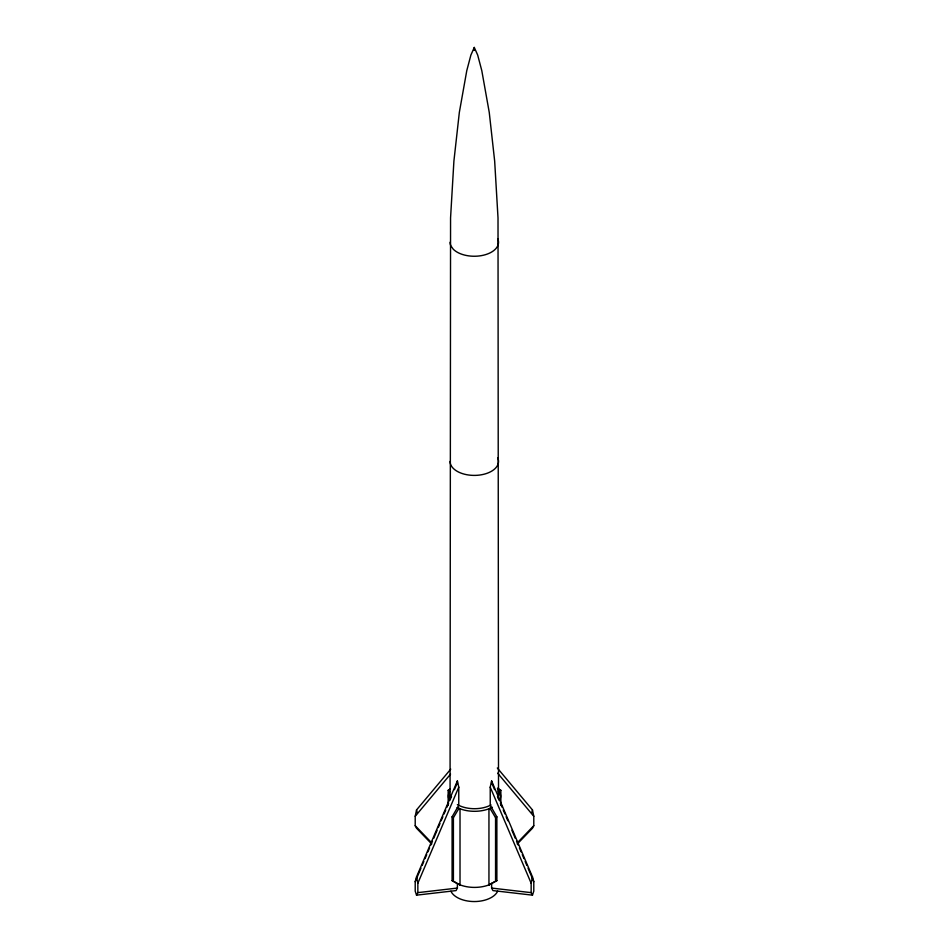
<?xml version="1.0" encoding="UTF-8"?>
<svg xmlns="http://www.w3.org/2000/svg" width="949" height="949" viewBox="0 0 949 949"><rect width="100%" height="100%" fill="white"/><g stroke="black" fill="none" stroke-linecap="round" stroke-linejoin="round"><path stroke-width="1.42" d="M457.382 783.921L457.382 780.956L416.528 876.9L415.211 881.704L415.211 891.123L416.528 895.156L456.066 890.589L457.382 888.074L457.382 883.697L452.092 880.625L452.092 816.852L458.758 805.321L458.77 787.148L457.382 780.956L456.445 784.455M450.063 797.302L450.561 217.902L453.907 161.093L459.34 112.385L466.778 70.641L470.894 55.042L474.286 47.45L477.679 55.042L481.795 70.641L489.245 112.385L494.666 161.093L498.011 217.902L498.522 795.82M431.736 844.017L416.528 828.216L415.211 825.701L415.211 816.282L416.528 809.948L450.739 769.141M491.618 883.685L491.618 888.074L492.934 890.589L532.472 895.156L531.155 892.641L531.155 883.222L532.472 876.9L491.618 780.968L490.23 787.148L490.242 805.333L496.873 816.864L496.873 880.636L488.949 884.871L488.949 808.773L491.546 807.623M531.82 812.356L532.472 809.948L497.312 768.002M532.472 895.156L533.789 891.123L533.789 881.704L532.472 876.9M457.382 807.718L460.016 808.762L460.016 884.859L457.43 883.697M415.211 881.704L420.976 868.169M422.127 865.464L423.859 861.407M425.01 858.703L426.73 854.634M427.892 851.929L429.612 847.872M430.775 845.168L432.495 841.111M433.657 838.394L437.109 830.28M438.26 827.575L439.992 823.518M441.143 820.802L442.875 816.745M444.025 814.04L445.757 809.983M446.908 807.279L448.64 803.21M449.79 800.505L451.522 796.448M454.405 789.687L456.137 785.618M416.528 895.156L417.845 892.641L417.845 883.222L458.77 787.148M532.472 809.948L533.789 816.282L533.789 825.701L532.472 828.216L517.264 844.017M460.016 884.859L453.408 881.277L453.408 817.718L458.153 809.663L460.016 808.762M415.211 816.282L450.561 774.099M517.573 842.558L533.789 825.701M448.165 805.12L448.165 790.339L449.482 789.473M488.949 884.871L495.556 881.289L495.556 817.73L496.873 816.864M448.165 790.339L450.348 789.105M496.873 880.636L495.556 881.289M417.845 892.641L457.382 888.074M488.949 808.773L490.811 809.675L495.556 817.73M491.618 888.074L531.155 892.641M453.408 881.277L452.092 880.625M457.382 804.598L458.521 805.238A24.235 13.986 0 0 0 491.06 804.93M497.584 788.5L500.858 790.351L500.858 805.132M497.406 788.251L500.858 790.351M452.092 816.852L453.408 817.718M415.211 825.701L431.427 842.558M497.632 773.138L533.789 816.282M492.863 785.618L494.595 789.675M497.478 796.436L499.198 800.493M500.348 803.186L502.08 807.243M503.231 809.948L504.963 814.005M506.114 816.709L507.834 820.766M511.867 830.233L515.331 838.358M516.481 841.075L518.213 845.132M519.364 847.837L521.096 851.905M522.258 854.61L523.99 858.679M525.141 861.384L526.873 865.452M528.024 868.157L533.789 881.704M490.23 787.148L531.155 883.222M416.528 809.948L417.18 812.356M492.555 784.455L491.618 780.968L491.618 783.921M416.528 876.9L417.845 883.222M474.286 47.45L474.286 50.404M492.341 883.341A26.098 15.065 0 0 1 457.299 883.661M497.905 789.58A26.098 15.065 0 0 1 499.909 799.663M492.341 807.243A26.098 15.065 0 0 1 457.299 807.575M449.292 800.137A26.098 15.065 0 0 1 449.79 791.395M497.905 791.098A24.235 13.986 0 0 1 498.095 797.895M450.597 797.006A24.235 13.986 0 0 1 450.324 795.642M497.691 891.182A24.235 13.986 0 0 1 474.286 901.55A24.235 13.986 0 0 1 450.882 891.182M497.691 457.798A24.235 13.986 0 0 1 477.454 475.283A24.235 13.986 0 0 1 450.063 461.416M497.691 238.638A24.235 13.986 0 0 1 483.563 255.186A24.235 13.986 0 0 1 453.302 249.255L450.882 245.874A24.235 13.986 0 0 1 450.063 242.256"/></g></svg>
